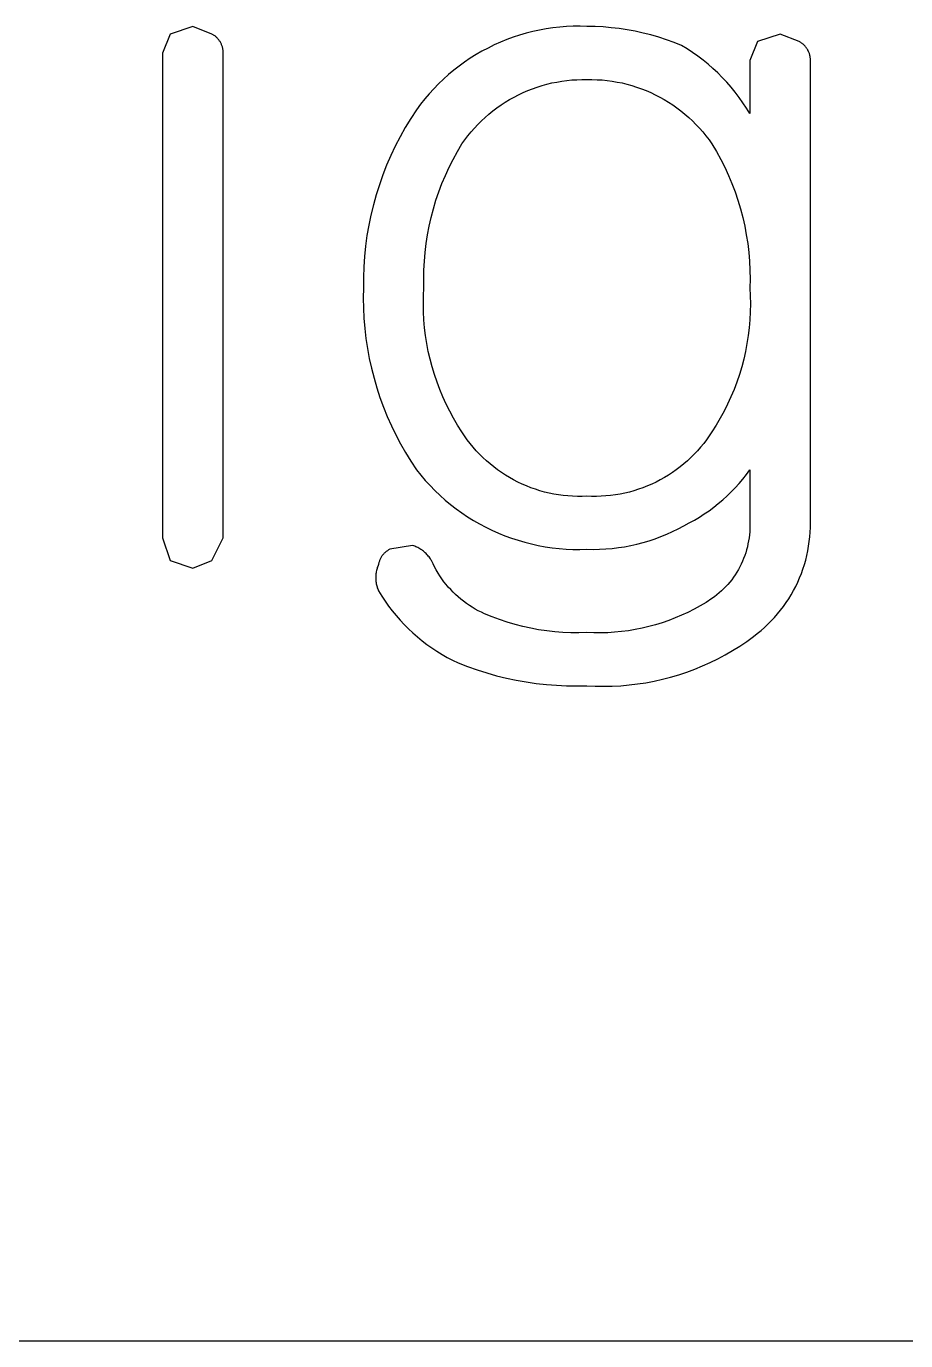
# Model space of a CAD drawing. Header units: millimetres. Extents: x 3033 to 5773, y 123 to 1487.
# Drawn here: x 4299.39 to 4311.35, y 347.85 to 365.73 of the extents above; entities that cross this region are included whole.
import ezdxf

# ---------------------------------------------------------------- set-up
doc = ezdxf.new("R2010")
doc.units = ezdxf.units.MM
doc.header["$MEASUREMENT"] = 0
doc.layers.add('TEX', color=70, linetype='Continuous')

msp = doc.modelspace()

# ---------------------------------------------------------------- linework, layer by layer
at = {"layer": 'TEX'}
for p, q in [((4301.652, 365.729), (4301.342, 365.626)), ((4301.909, 365.626), (4301.652, 365.729)), ((4306.642, 365.72), (4306.549, 365.709)), ((4306.734, 365.727), (4306.642, 365.72)), ((4306.827, 365.731), (4306.734, 365.727)), ((4306.92, 365.732), (4306.827, 365.731)), ((4307.012, 365.729), (4306.92, 365.732)), ((4307.123, 365.727), (4307.012, 365.729)), ((4307.233, 365.722), (4307.123, 365.727)), ((4307.343, 365.712), (4307.233, 365.722)), ((4301.342, 365.626), (4301.239, 365.368)), ((4301.918, 365.621), (4301.909, 365.626)), ((4301.926, 365.617), (4301.918, 365.621)), ((4301.934, 365.612), (4301.926, 365.617)), ((4301.942, 365.606), (4301.934, 365.612)), ((4301.95, 365.601), (4301.942, 365.606)), ((4301.958, 365.595), (4301.95, 365.601)), ((4301.965, 365.589), (4301.958, 365.595)), ((4301.972, 365.582), (4301.965, 365.589)), ((4301.979, 365.576), (4301.972, 365.582)), ((4301.986, 365.569), (4301.979, 365.576)), ((4301.992, 365.562), (4301.986, 365.569)), ((4301.999, 365.554), (4301.992, 365.562)), ((4302.005, 365.547), (4301.999, 365.554)), ((4302.01, 365.539), (4302.005, 365.547)), ((4302.016, 365.531), (4302.01, 365.539)), ((4305.921, 365.55), (4305.835, 365.515)), ((4306.008, 365.582), (4305.921, 365.55)), ((4306.096, 365.611), (4306.008, 365.582)), ((4306.186, 365.637), (4306.096, 365.611)), ((4306.275, 365.66), (4306.186, 365.637)), ((4306.366, 365.679), (4306.275, 365.66)), ((4306.458, 365.696), (4306.366, 365.679)), ((4306.549, 365.709), (4306.458, 365.696)), ((4307.452, 365.7), (4307.343, 365.712)), ((4307.561, 365.683), (4307.452, 365.7)), ((4307.669, 365.663), (4307.561, 365.683)), ((4307.777, 365.64), (4307.669, 365.663)), ((4307.884, 365.613), (4307.777, 365.64)), ((4307.99, 365.583), (4307.884, 365.613)), ((4308.095, 365.549), (4307.99, 365.583)), ((4308.199, 365.512), (4308.095, 365.549)), ((4309.641, 365.626), (4309.332, 365.523)), ((4309.899, 365.523), (4309.641, 365.626)), ((4301.239, 365.368), (4301.239, 358.77)), ((4302.021, 365.523), (4302.016, 365.531)), ((4302.026, 365.515), (4302.021, 365.523)), ((4302.031, 365.507), (4302.026, 365.515)), ((4302.035, 365.498), (4302.031, 365.507)), ((4302.039, 365.49), (4302.035, 365.498)), ((4302.043, 365.481), (4302.039, 365.49)), ((4302.046, 365.472), (4302.043, 365.481)), ((4302.05, 365.463), (4302.046, 365.472)), ((4302.053, 365.454), (4302.05, 365.463)), ((4302.055, 365.444), (4302.053, 365.454)), ((4302.057, 365.435), (4302.055, 365.444)), ((4302.059, 365.426), (4302.057, 365.435)), ((4302.061, 365.416), (4302.059, 365.426)), ((4302.062, 365.407), (4302.061, 365.416)), ((4302.063, 365.397), (4302.062, 365.407)), ((4302.064, 365.387), (4302.063, 365.397)), ((4302.064, 365.378), (4302.064, 365.387)), ((4302.064, 365.368), (4302.064, 365.378)), ((4302.064, 358.77), (4302.064, 365.368)), ((4305.585, 365.393), (4305.505, 365.346)), ((4305.667, 365.436), (4305.585, 365.393)), ((4305.75, 365.477), (4305.667, 365.436)), ((4305.835, 365.515), (4305.75, 365.477)), ((4308.301, 365.471), (4308.199, 365.512)), ((4308.376, 365.425), (4308.301, 365.471)), ((4308.45, 365.376), (4308.376, 365.425)), ((4308.522, 365.325), (4308.45, 365.376)), ((4309.332, 365.523), (4309.229, 365.265)), ((4309.908, 365.518), (4309.899, 365.523)), ((4309.916, 365.514), (4309.908, 365.518)), ((4309.924, 365.509), (4309.916, 365.514)), ((4309.932, 365.503), (4309.924, 365.509)), ((4309.94, 365.498), (4309.932, 365.503)), ((4309.947, 365.492), (4309.94, 365.498)), ((4309.955, 365.486), (4309.947, 365.492)), ((4309.962, 365.479), (4309.955, 365.486)), ((4309.969, 365.473), (4309.962, 365.479)), ((4309.976, 365.466), (4309.969, 365.473)), ((4309.982, 365.459), (4309.976, 365.466)), ((4309.988, 365.451), (4309.982, 365.459)), ((4309.994, 365.444), (4309.988, 365.451)), ((4310, 365.436), (4309.994, 365.444)), ((4310.006, 365.428), (4310, 365.436)), ((4310.011, 365.42), (4310.006, 365.428)), ((4310.016, 365.412), (4310.011, 365.42)), ((4310.02, 365.404), (4310.016, 365.412)), ((4310.025, 365.395), (4310.02, 365.404)), ((4310.029, 365.386), (4310.025, 365.395)), ((4310.033, 365.378), (4310.029, 365.386)), ((4310.036, 365.369), (4310.033, 365.378)), ((4310.039, 365.36), (4310.036, 365.369)), ((4305.274, 365.191), (4305.2, 365.134)), ((4305.349, 365.245), (4305.274, 365.191)), ((4305.426, 365.297), (4305.349, 365.245)), ((4305.505, 365.346), (4305.426, 365.297)), ((4308.592, 365.271), (4308.522, 365.325)), ((4308.661, 365.215), (4308.592, 365.271)), ((4308.727, 365.157), (4308.661, 365.215)), ((4309.229, 365.265), (4309.229, 364.543)), ((4310.042, 365.35), (4310.039, 365.36)), ((4310.045, 365.341), (4310.042, 365.35)), ((4310.047, 365.332), (4310.045, 365.341)), ((4310.049, 365.322), (4310.047, 365.332)), ((4310.051, 365.313), (4310.049, 365.322)), ((4310.052, 365.303), (4310.051, 365.313)), ((4310.053, 365.294), (4310.052, 365.303)), ((4310.053, 365.284), (4310.053, 365.294)), ((4310.054, 365.275), (4310.053, 365.284)), ((4310.054, 365.265), (4310.054, 365.275)), ((4310.054, 358.976), (4310.054, 365.265)), ((4305.06, 365.013), (4304.993, 364.948)), ((4305.129, 365.075), (4305.06, 365.013)), ((4305.2, 365.134), (4305.129, 365.075)), ((4306.806, 365.001), (4306.875, 365.005)), ((4306.875, 365.005), (4306.944, 365.008)), ((4306.944, 365.008), (4307.012, 365.007)), ((4307.012, 365.007), (4307.081, 365.008)), ((4307.081, 365.008), (4307.15, 365.005)), ((4307.15, 365.005), (4307.219, 365.001)), ((4308.792, 365.096), (4308.727, 365.157)), ((4308.854, 365.034), (4308.792, 365.096)), ((4308.915, 364.969), (4308.854, 365.034)), ((4304.928, 364.882), (4304.866, 364.813)), ((4304.993, 364.948), (4304.928, 364.882)), ((4306.082, 364.8), (4306.144, 364.829)), ((4306.144, 364.829), (4306.207, 364.857)), ((4306.207, 364.857), (4306.271, 364.882)), ((4306.271, 364.882), (4306.336, 364.905)), ((4306.336, 364.905), (4306.402, 364.925)), ((4306.402, 364.925), (4306.468, 364.944)), ((4306.468, 364.944), (4306.535, 364.96)), ((4306.535, 364.96), (4306.602, 364.973)), ((4306.602, 364.973), (4306.67, 364.985)), ((4306.67, 364.985), (4306.738, 364.994)), ((4306.738, 364.994), (4306.806, 365.001)), ((4307.219, 365.001), (4307.287, 364.994)), ((4307.287, 364.994), (4307.355, 364.985)), ((4307.355, 364.985), (4307.423, 364.973)), ((4307.423, 364.973), (4307.49, 364.96)), ((4307.49, 364.96), (4307.557, 364.944)), ((4307.557, 364.944), (4307.623, 364.925)), ((4307.623, 364.925), (4307.689, 364.905)), ((4307.689, 364.905), (4307.754, 364.882)), ((4307.754, 364.882), (4307.818, 364.857)), ((4307.818, 364.857), (4307.881, 364.829)), ((4307.881, 364.829), (4307.943, 364.8)), ((4308.973, 364.903), (4308.915, 364.969)), ((4309.029, 364.835), (4308.973, 364.903)), ((4309.082, 364.764), (4309.029, 364.835)), ((4304.748, 364.67), (4304.693, 364.595)), ((4304.806, 364.743), (4304.748, 364.67)), ((4304.866, 364.813), (4304.806, 364.743)), ((4305.788, 364.622), (4305.844, 364.662)), ((4305.844, 364.662), (4305.902, 364.699)), ((4305.902, 364.699), (4305.961, 364.735)), ((4305.961, 364.735), (4306.021, 364.769)), ((4306.021, 364.769), (4306.082, 364.8)), ((4307.943, 364.8), (4308.004, 364.769)), ((4308.004, 364.769), (4308.064, 364.735)), ((4308.064, 364.735), (4308.123, 364.699)), ((4308.123, 364.699), (4308.181, 364.662)), ((4308.181, 364.662), (4308.237, 364.622)), ((4309.134, 364.692), (4309.082, 364.764)), ((4309.183, 364.619), (4309.134, 364.692)), ((4304.615, 364.476), (4304.541, 364.354)), ((4304.693, 364.595), (4304.615, 364.476)), ((4305.577, 364.446), (4305.628, 364.492)), ((4305.628, 364.492), (4305.68, 364.538)), ((4305.68, 364.538), (4305.733, 364.581)), ((4305.733, 364.581), (4305.788, 364.622)), ((4308.237, 364.622), (4308.292, 364.581)), ((4308.292, 364.581), (4308.345, 364.538)), ((4308.345, 364.538), (4308.397, 364.492)), ((4308.397, 364.492), (4308.448, 364.446)), ((4309.229, 364.543), (4309.183, 364.619)), ((4304.541, 364.354), (4304.472, 364.229)), ((4305.393, 364.242), (4305.436, 364.295)), ((4305.436, 364.295), (4305.482, 364.347)), ((4305.482, 364.347), (4305.529, 364.397)), ((4305.529, 364.397), (4305.577, 364.446)), ((4308.448, 364.446), (4308.496, 364.397)), ((4308.496, 364.397), (4308.543, 364.347)), ((4308.543, 364.347), (4308.589, 364.295)), ((4308.589, 364.295), (4308.632, 364.242)), ((4304.472, 364.229), (4304.406, 364.102)), ((4305.25, 364.027), (4305.311, 364.131)), ((4305.311, 364.131), (4305.351, 364.187)), ((4305.351, 364.187), (4305.393, 364.242)), ((4308.632, 364.242), (4308.674, 364.187)), ((4308.674, 364.187), (4308.714, 364.131)), ((4308.714, 364.131), (4308.775, 364.027)), ((4304.345, 363.973), (4304.288, 363.842)), ((4304.406, 364.102), (4304.345, 363.973)), ((4305.192, 363.921), (4305.25, 364.027)), ((4308.775, 364.027), (4308.833, 363.921)), ((4304.288, 363.842), (4304.236, 363.71)), ((4305.087, 363.703), (4305.137, 363.813)), ((4305.137, 363.813), (4305.192, 363.921)), ((4308.833, 363.921), (4308.888, 363.813)), ((4308.888, 363.813), (4308.938, 363.703)), ((4304.189, 363.575), (4304.146, 363.439)), ((4304.236, 363.71), (4304.189, 363.575)), ((4304.997, 363.479), (4305.04, 363.592)), ((4305.04, 363.592), (4305.087, 363.703)), ((4308.938, 363.703), (4308.985, 363.592)), ((4308.985, 363.592), (4309.028, 363.479)), ((4304.146, 363.439), (4304.107, 363.302)), ((4304.959, 363.364), (4304.997, 363.479)), ((4309.028, 363.479), (4309.066, 363.364)), ((4304.107, 363.302), (4304.074, 363.163)), ((4304.893, 363.132), (4304.924, 363.248)), ((4304.924, 363.248), (4304.959, 363.364)), ((4309.066, 363.364), (4309.101, 363.248)), ((4309.101, 363.248), (4309.132, 363.132)), ((4304.074, 363.163), (4304.045, 363.024)), ((4304.866, 363.014), (4304.893, 363.132)), ((4309.132, 363.132), (4309.159, 363.014)), ((4304.02, 362.883), (4304.001, 362.742)), ((4304.045, 363.024), (4304.02, 362.883)), ((4304.825, 362.775), (4304.844, 362.895)), ((4304.844, 362.895), (4304.866, 363.014)), ((4309.159, 363.014), (4309.181, 362.895)), ((4309.181, 362.895), (4309.2, 362.775)), ((4304.001, 362.742), (4303.986, 362.6)), ((4304.811, 362.655), (4304.825, 362.775)), ((4309.2, 362.775), (4309.214, 362.655)), ((4303.986, 362.6), (4303.976, 362.458)), ((4304.795, 362.414), (4304.801, 362.535)), ((4304.801, 362.535), (4304.811, 362.655)), ((4309.214, 362.655), (4309.224, 362.535)), ((4309.224, 362.535), (4309.23, 362.414)), ((4303.976, 362.458), (4303.971, 362.315)), ((4304.793, 362.293), (4304.795, 362.414)), ((4309.23, 362.414), (4309.232, 362.293)), ((4303.971, 362.172), (4303.969, 362.034)), ((4303.971, 362.315), (4303.971, 362.172)), ((4304.79, 362.064), (4304.796, 362.172)), ((4304.796, 362.172), (4304.793, 362.293)), ((4309.232, 362.293), (4309.229, 362.172)), ((4309.229, 362.172), (4309.235, 362.064)), ((4303.969, 362.034), (4303.971, 361.897)), ((4304.788, 361.955), (4304.79, 362.064)), ((4309.235, 362.064), (4309.237, 361.955)), ((4303.971, 361.897), (4303.978, 361.759)), ((4304.79, 361.847), (4304.788, 361.955)), ((4304.796, 361.739), (4304.79, 361.847)), ((4309.235, 361.847), (4309.229, 361.739)), ((4309.237, 361.955), (4309.235, 361.847)), ((4303.978, 361.759), (4303.99, 361.621)), ((4303.99, 361.621), (4304.006, 361.484)), ((4304.805, 361.631), (4304.796, 361.739)), ((4304.818, 361.523), (4304.805, 361.631)), ((4309.22, 361.631), (4309.207, 361.523)), ((4309.229, 361.739), (4309.22, 361.631)), ((4304.006, 361.484), (4304.027, 361.348)), ((4304.835, 361.416), (4304.818, 361.523)), ((4309.207, 361.523), (4309.19, 361.416)), ((4304.027, 361.348), (4304.052, 361.212)), ((4304.855, 361.309), (4304.835, 361.416)), ((4304.879, 361.203), (4304.855, 361.309)), ((4309.17, 361.309), (4309.146, 361.203)), ((4309.19, 361.416), (4309.17, 361.309)), ((4304.052, 361.212), (4304.082, 361.078)), ((4304.082, 361.078), (4304.116, 360.944)), ((4304.907, 361.098), (4304.879, 361.203)), ((4304.938, 360.994), (4304.907, 361.098)), ((4309.118, 361.098), (4309.087, 360.994)), ((4309.146, 361.203), (4309.118, 361.098)), ((4304.116, 360.944), (4304.154, 360.812)), ((4304.973, 360.891), (4304.938, 360.994)), ((4305.011, 360.79), (4304.973, 360.891)), ((4309.052, 360.891), (4309.014, 360.79)), ((4309.087, 360.994), (4309.052, 360.891)), ((4304.154, 360.812), (4304.197, 360.681)), ((4305.053, 360.69), (4305.011, 360.79)), ((4309.014, 360.79), (4308.972, 360.69)), ((4304.197, 360.681), (4304.245, 360.551)), ((4304.245, 360.551), (4304.296, 360.423)), ((4305.098, 360.591), (4305.053, 360.69)), ((4305.146, 360.494), (4305.098, 360.591)), ((4308.927, 360.591), (4308.879, 360.494)), ((4308.972, 360.69), (4308.927, 360.591)), ((4304.296, 360.423), (4304.352, 360.297)), ((4305.198, 360.399), (4305.146, 360.494)), ((4305.253, 360.305), (4305.198, 360.399)), ((4308.827, 360.399), (4308.772, 360.305)), ((4308.879, 360.494), (4308.827, 360.399)), ((4304.352, 360.297), (4304.412, 360.173)), ((4305.311, 360.214), (4305.253, 360.305)), ((4305.347, 360.16), (4305.311, 360.214)), ((4308.714, 360.214), (4308.678, 360.16)), ((4308.772, 360.305), (4308.714, 360.214)), ((4304.412, 360.173), (4304.477, 360.051)), ((4304.477, 360.051), (4304.545, 359.931)), ((4305.385, 360.107), (4305.347, 360.16)), ((4305.424, 360.055), (4305.385, 360.107)), ((4305.465, 360.005), (4305.424, 360.055)), ((4305.507, 359.957), (4305.465, 360.005)), ((4308.56, 360.005), (4308.518, 359.957)), ((4308.601, 360.055), (4308.56, 360.005)), ((4308.64, 360.107), (4308.601, 360.055)), ((4308.678, 360.16), (4308.64, 360.107)), ((4304.545, 359.931), (4304.617, 359.813)), ((4305.552, 359.909), (4305.507, 359.957)), ((4305.597, 359.864), (4305.552, 359.909)), ((4305.645, 359.82), (4305.597, 359.864)), ((4305.694, 359.777), (4305.645, 359.82)), ((4308.38, 359.82), (4308.331, 359.777)), ((4308.428, 359.864), (4308.38, 359.82)), ((4308.473, 359.909), (4308.428, 359.864)), ((4308.518, 359.957), (4308.473, 359.909)), ((4304.617, 359.813), (4304.693, 359.698)), ((4304.693, 359.698), (4304.752, 359.624)), ((4305.744, 359.737), (4305.694, 359.777)), ((4305.796, 359.698), (4305.744, 359.737)), ((4305.849, 359.66), (4305.796, 359.698)), ((4305.903, 359.625), (4305.849, 359.66)), ((4308.176, 359.66), (4308.122, 359.625)), ((4308.229, 359.698), (4308.176, 359.66)), ((4308.281, 359.737), (4308.229, 359.698)), ((4308.331, 359.777), (4308.281, 359.737)), ((4309.182, 359.634), (4309.229, 359.698)), ((4309.229, 359.698), (4309.229, 358.976)), ((4304.752, 359.624), (4304.814, 359.552)), ((4304.814, 359.552), (4304.878, 359.482)), ((4304.878, 359.482), (4304.945, 359.414)), ((4305.958, 359.592), (4305.903, 359.625)), ((4306.015, 359.56), (4305.958, 359.592)), ((4306.072, 359.53), (4306.015, 359.56)), ((4306.131, 359.503), (4306.072, 359.53)), ((4306.19, 359.477), (4306.131, 359.503)), ((4306.25, 359.453), (4306.19, 359.477)), ((4307.835, 359.477), (4307.775, 359.453)), ((4307.894, 359.503), (4307.835, 359.477)), ((4307.953, 359.53), (4307.894, 359.503)), ((4308.01, 359.56), (4307.953, 359.53)), ((4308.067, 359.592), (4308.01, 359.56)), ((4308.122, 359.625), (4308.067, 359.592)), ((4309.03, 359.453), (4309.083, 359.511)), ((4309.083, 359.511), (4309.134, 359.572)), ((4309.134, 359.572), (4309.182, 359.634)), ((4304.945, 359.414), (4305.014, 359.349)), ((4305.014, 359.349), (4305.085, 359.286)), ((4305.085, 359.286), (4305.158, 359.225)), ((4306.311, 359.432), (4306.25, 359.453)), ((4306.373, 359.413), (4306.311, 359.432)), ((4306.435, 359.395), (4306.373, 359.413)), ((4306.498, 359.38), (4306.435, 359.395)), ((4306.562, 359.367), (4306.498, 359.38)), ((4306.625, 359.356), (4306.562, 359.367)), ((4306.69, 359.348), (4306.625, 359.356)), ((4306.754, 359.341), (4306.69, 359.348)), ((4306.818, 359.337), (4306.754, 359.341)), ((4306.883, 359.335), (4306.818, 359.337)), ((4306.948, 359.335), (4306.883, 359.335)), ((4307.012, 359.337), (4306.948, 359.335)), ((4307.077, 359.335), (4307.012, 359.337)), ((4307.142, 359.335), (4307.077, 359.335)), ((4307.207, 359.337), (4307.142, 359.335)), ((4307.271, 359.341), (4307.207, 359.337)), ((4307.335, 359.348), (4307.271, 359.341)), ((4307.4, 359.356), (4307.335, 359.348)), ((4307.463, 359.367), (4307.4, 359.356)), ((4307.527, 359.38), (4307.463, 359.367)), ((4307.59, 359.395), (4307.527, 359.38)), ((4307.652, 359.413), (4307.59, 359.395)), ((4307.714, 359.432), (4307.652, 359.413)), ((4307.775, 359.453), (4307.714, 359.432)), ((4308.8, 359.237), (4308.86, 359.288)), ((4308.86, 359.288), (4308.919, 359.341)), ((4308.919, 359.341), (4308.975, 359.396)), ((4308.975, 359.396), (4309.03, 359.453)), ((4305.158, 359.225), (4305.233, 359.167)), ((4305.233, 359.167), (4305.31, 359.112)), ((4305.31, 359.112), (4305.389, 359.059)), ((4308.609, 359.096), (4308.674, 359.141)), ((4308.674, 359.141), (4308.738, 359.188)), ((4308.738, 359.188), (4308.8, 359.237)), ((4305.389, 359.059), (4305.47, 359.009)), ((4305.47, 359.009), (4305.552, 358.961)), ((4305.552, 358.961), (4305.636, 358.917)), ((4308.254, 358.893), (4308.33, 358.934)), ((4308.33, 358.934), (4308.404, 358.976)), ((4308.404, 358.976), (4308.474, 359.014)), ((4308.474, 359.014), (4308.542, 359.054)), ((4308.542, 359.054), (4308.609, 359.096)), ((4309.229, 358.976), (4309.23, 358.935)), ((4309.23, 358.935), (4309.229, 358.894)), ((4310.053, 358.912), (4310.054, 358.976)), ((4301.239, 358.77), (4301.342, 358.461)), ((4301.909, 358.461), (4302.064, 358.77)), ((4305.636, 358.917), (4305.721, 358.875)), ((4305.721, 358.875), (4305.808, 358.837)), ((4305.808, 358.837), (4305.896, 358.801)), ((4305.896, 358.801), (4305.985, 358.768)), ((4305.985, 358.768), (4306.075, 358.739)), ((4307.858, 358.731), (4307.939, 358.759)), ((4307.939, 358.759), (4308.02, 358.788)), ((4308.02, 358.788), (4308.099, 358.821)), ((4308.099, 358.821), (4308.177, 358.856)), ((4308.177, 358.856), (4308.254, 358.893)), ((4309.219, 358.77), (4309.212, 358.729)), ((4309.224, 358.811), (4309.219, 358.77)), ((4309.227, 358.852), (4309.224, 358.811)), ((4309.229, 358.894), (4309.227, 358.852)), ((4310.038, 358.721), (4310.045, 358.784)), ((4310.045, 358.784), (4310.05, 358.848)), ((4310.05, 358.848), (4310.053, 358.912)), ((4304.261, 358.567), (4304.254, 358.561)), ((4304.268, 358.574), (4304.261, 358.567)), ((4304.276, 358.58), (4304.268, 358.574)), ((4304.283, 358.586), (4304.276, 358.58)), ((4304.291, 358.592), (4304.283, 358.586)), ((4304.299, 358.597), (4304.291, 358.592)), ((4304.307, 358.602), (4304.299, 358.597)), ((4304.315, 358.607), (4304.307, 358.602)), ((4304.323, 358.611), (4304.315, 358.607)), ((4304.332, 358.616), (4304.323, 358.611)), ((4304.641, 358.667), (4304.332, 358.616)), ((4304.656, 358.662), (4304.641, 358.667)), ((4304.67, 358.657), (4304.656, 358.662)), ((4304.685, 358.651), (4304.67, 358.657)), ((4304.699, 358.645), (4304.685, 358.651)), ((4304.712, 358.638), (4304.699, 358.645)), ((4304.726, 358.631), (4304.712, 358.638)), ((4304.739, 358.623), (4304.726, 358.631)), ((4304.752, 358.615), (4304.739, 358.623)), ((4304.765, 358.607), (4304.752, 358.615)), ((4304.777, 358.598), (4304.765, 358.607)), ((4304.789, 358.588), (4304.777, 358.598)), ((4304.801, 358.578), (4304.789, 358.588)), ((4304.813, 358.568), (4304.801, 358.578)), ((4304.824, 358.558), (4304.813, 358.568)), ((4306.075, 358.739), (4306.167, 358.712)), ((4306.167, 358.712), (4306.259, 358.689)), ((4306.259, 358.689), (4306.351, 358.668)), ((4306.351, 358.668), (4306.445, 358.651)), ((4306.445, 358.651), (4306.539, 358.637)), ((4306.539, 358.637), (4306.633, 358.626)), ((4306.633, 358.626), (4306.728, 358.619)), ((4306.728, 358.619), (4306.823, 358.615)), ((4306.823, 358.615), (4306.918, 358.613)), ((4306.918, 358.613), (4307.012, 358.616)), ((4307.012, 358.616), (4307.098, 358.614)), ((4307.098, 358.614), (4307.184, 358.616)), ((4307.184, 358.616), (4307.27, 358.62)), ((4307.27, 358.62), (4307.355, 358.628)), ((4307.355, 358.628), (4307.44, 358.638)), ((4307.44, 358.638), (4307.525, 358.651)), ((4307.525, 358.651), (4307.609, 358.667)), ((4307.609, 358.667), (4307.693, 358.686)), ((4307.693, 358.686), (4307.776, 358.707)), ((4307.776, 358.707), (4307.858, 358.731)), ((4309.173, 358.568), (4309.16, 358.529)), ((4309.185, 358.608), (4309.173, 358.568)), ((4309.195, 358.648), (4309.185, 358.608)), ((4309.204, 358.688), (4309.195, 358.648)), ((4309.212, 358.729), (4309.204, 358.688)), ((4310.005, 358.532), (4310.018, 358.594)), ((4310.018, 358.594), (4310.029, 358.657)), ((4310.029, 358.657), (4310.038, 358.721)), ((4301.342, 358.461), (4301.652, 358.358)), ((4301.652, 358.358), (4301.909, 358.461)), ((4304.172, 358.396), (4304.166, 358.382)), ((4304.177, 358.409), (4304.172, 358.396)), ((4304.179, 358.419), (4304.177, 358.409)), ((4304.181, 358.428), (4304.179, 358.419)), ((4304.183, 358.438), (4304.181, 358.428)), ((4304.186, 358.447), (4304.183, 358.438)), ((4304.189, 358.456), (4304.186, 358.447)), ((4304.192, 358.465), (4304.189, 358.456)), ((4304.196, 358.474), (4304.192, 358.465)), ((4304.2, 358.482), (4304.196, 358.474)), ((4304.204, 358.491), (4304.2, 358.482)), ((4304.208, 358.5), (4304.204, 358.491)), ((4304.213, 358.508), (4304.208, 358.5)), ((4304.218, 358.516), (4304.213, 358.508)), ((4304.224, 358.524), (4304.218, 358.516)), ((4304.229, 358.532), (4304.224, 358.524)), ((4304.235, 358.539), (4304.229, 358.532)), ((4304.241, 358.547), (4304.235, 358.539)), ((4304.248, 358.554), (4304.241, 358.547)), ((4304.254, 358.561), (4304.248, 358.554)), ((4304.835, 358.547), (4304.824, 358.558)), ((4304.845, 358.535), (4304.835, 358.547)), ((4304.855, 358.524), (4304.845, 358.535)), ((4304.865, 358.512), (4304.855, 358.524)), ((4304.874, 358.5), (4304.865, 358.512)), ((4304.883, 358.487), (4304.874, 358.5)), ((4304.891, 358.474), (4304.883, 358.487)), ((4304.899, 358.461), (4304.891, 358.474)), ((4304.919, 358.418), (4304.899, 358.461)), ((4304.94, 358.375), (4304.919, 358.418)), ((4309.112, 358.414), (4309.093, 358.377)), ((4309.129, 358.452), (4309.112, 358.414)), ((4309.145, 358.49), (4309.129, 358.452)), ((4309.16, 358.529), (4309.145, 358.49)), ((4309.952, 358.347), (4309.971, 358.408)), ((4309.971, 358.408), (4309.989, 358.469)), ((4309.989, 358.469), (4310.005, 358.532)), ((4304.14, 358.266), (4304.139, 358.251)), ((4304.139, 358.251), (4304.139, 358.236)), ((4304.139, 358.236), (4304.139, 358.222)), ((4304.139, 358.222), (4304.139, 358.207)), ((4304.139, 358.207), (4304.14, 358.192)), ((4304.142, 358.281), (4304.14, 358.266)), ((4304.144, 358.296), (4304.142, 358.281)), ((4304.146, 358.31), (4304.144, 358.296)), ((4304.149, 358.325), (4304.146, 358.31)), ((4304.153, 358.339), (4304.149, 358.325)), ((4304.157, 358.354), (4304.153, 358.339)), ((4304.161, 358.368), (4304.157, 358.354)), ((4304.166, 358.382), (4304.161, 358.368)), ((4304.963, 358.334), (4304.94, 358.375)), ((4304.987, 358.293), (4304.963, 358.334)), ((4305.012, 358.253), (4304.987, 358.293)), ((4305.039, 358.214), (4305.012, 358.253)), ((4305.067, 358.175), (4305.039, 358.214)), ((4309.007, 358.236), (4308.982, 358.202)), ((4309.03, 358.27), (4309.007, 358.236)), ((4309.052, 358.305), (4309.03, 358.27)), ((4309.074, 358.34), (4309.052, 358.305)), ((4309.093, 358.377), (4309.074, 358.34)), ((4309.88, 358.168), (4309.906, 358.227)), ((4309.906, 358.227), (4309.93, 358.286)), ((4309.93, 358.286), (4309.952, 358.347)), ((4304.14, 358.192), (4304.142, 358.177)), ((4304.142, 358.177), (4304.144, 358.162)), ((4304.144, 358.162), (4304.146, 358.148)), ((4304.146, 358.148), (4304.149, 358.133)), ((4304.149, 358.133), (4304.153, 358.119)), ((4304.153, 358.119), (4304.157, 358.104)), ((4304.157, 358.104), (4304.161, 358.09)), ((4304.161, 358.09), (4304.166, 358.076)), ((4304.166, 358.076), (4304.172, 358.062)), ((4304.172, 358.062), (4304.177, 358.049)), ((4304.177, 358.049), (4304.221, 357.979)), ((4305.097, 358.138), (4305.067, 358.175)), ((4305.127, 358.102), (4305.097, 358.138)), ((4305.159, 358.067), (4305.127, 358.102)), ((4305.192, 358.032), (4305.159, 358.067)), ((4305.226, 357.999), (4305.192, 358.032)), ((4308.843, 358.049), (4308.812, 358.022)), ((4308.873, 358.078), (4308.843, 358.049)), ((4308.902, 358.108), (4308.873, 358.078)), ((4308.93, 358.138), (4308.902, 358.108)), ((4308.956, 358.17), (4308.93, 358.138)), ((4308.982, 358.202), (4308.956, 358.17)), ((4309.792, 357.998), (4309.823, 358.054)), ((4309.823, 358.054), (4309.853, 358.11)), ((4309.853, 358.11), (4309.88, 358.168)), ((4304.221, 357.979), (4304.266, 357.91)), ((4304.266, 357.91), (4304.314, 357.843)), ((4305.262, 357.968), (4305.226, 357.999)), ((4305.298, 357.937), (4305.262, 357.968)), ((4305.335, 357.908), (4305.298, 357.937)), ((4305.373, 357.88), (4305.335, 357.908)), ((4305.413, 357.853), (4305.373, 357.88)), ((4305.453, 357.827), (4305.413, 357.853)), ((4308.634, 357.894), (4308.553, 357.846)), ((4308.714, 357.946), (4308.634, 357.894)), ((4308.747, 357.97), (4308.714, 357.946)), ((4308.78, 357.995), (4308.747, 357.97)), ((4308.812, 358.022), (4308.78, 357.995)), ((4309.686, 357.837), (4309.723, 357.89)), ((4309.723, 357.89), (4309.758, 357.943)), ((4309.758, 357.943), (4309.792, 357.998)), ((4304.314, 357.843), (4304.364, 357.778)), ((4304.364, 357.778), (4304.417, 357.714)), ((4304.417, 357.714), (4304.471, 357.652)), ((4305.494, 357.803), (4305.453, 357.827)), ((4305.535, 357.78), (4305.494, 357.803)), ((4305.578, 357.759), (4305.535, 357.78)), ((4305.621, 357.739), (4305.578, 357.759)), ((4305.722, 357.698), (4305.621, 357.739)), ((4305.825, 357.659), (4305.722, 357.698)), ((4308.214, 357.681), (4308.126, 357.647)), ((4308.301, 357.718), (4308.214, 357.681)), ((4308.386, 357.758), (4308.301, 357.718)), ((4308.47, 357.8), (4308.386, 357.758)), ((4308.553, 357.846), (4308.47, 357.8)), ((4309.521, 357.641), (4309.565, 357.688)), ((4309.565, 357.688), (4309.607, 357.736)), ((4309.607, 357.736), (4309.647, 357.786)), ((4309.647, 357.786), (4309.686, 357.837)), ((4304.471, 357.652), (4304.527, 357.592)), ((4304.527, 357.592), (4304.585, 357.534)), ((4304.585, 357.534), (4304.645, 357.478)), ((4305.929, 357.625), (4305.825, 357.659)), ((4306.035, 357.594), (4305.929, 357.625)), ((4306.141, 357.566), (4306.035, 357.594)), ((4306.248, 357.542), (4306.141, 357.566)), ((4306.356, 357.522), (4306.248, 357.542)), ((4306.465, 357.506), (4306.356, 357.522)), ((4306.574, 357.494), (4306.465, 357.506)), ((4306.683, 357.485), (4306.574, 357.494)), ((4307.484, 357.495), (4307.39, 357.486)), ((4307.578, 357.507), (4307.484, 357.495)), ((4307.671, 357.523), (4307.578, 357.507)), ((4307.763, 357.541), (4307.671, 357.523)), ((4307.855, 357.563), (4307.763, 357.541)), ((4307.946, 357.588), (4307.855, 357.563)), ((4308.036, 357.616), (4307.946, 357.588)), ((4308.126, 357.647), (4308.036, 357.616)), ((4309.331, 357.469), (4309.381, 357.51)), ((4309.381, 357.51), (4309.429, 357.552)), ((4309.429, 357.552), (4309.476, 357.596)), ((4309.476, 357.596), (4309.521, 357.641)), ((4304.645, 357.478), (4304.707, 357.424)), ((4304.707, 357.424), (4304.771, 357.372)), ((4304.771, 357.372), (4304.836, 357.322)), ((4304.836, 357.322), (4304.903, 357.274)), ((4306.793, 357.48), (4306.683, 357.485)), ((4306.903, 357.479), (4306.793, 357.48)), ((4307.012, 357.482), (4306.903, 357.479)), ((4307.107, 357.478), (4307.012, 357.482)), ((4307.201, 357.477), (4307.107, 357.478)), ((4307.296, 357.48), (4307.201, 357.477)), ((4307.39, 357.486), (4307.296, 357.48)), ((4309.092, 357.299), (4309.187, 357.363)), ((4309.187, 357.363), (4309.281, 357.43)), ((4309.281, 357.43), (4309.331, 357.469)), ((4304.903, 357.274), (4304.972, 357.228)), ((4304.972, 357.228), (4305.042, 357.185)), ((4305.042, 357.185), (4305.113, 357.144)), ((4305.113, 357.144), (4305.186, 357.105)), ((4308.793, 357.126), (4308.895, 357.18)), ((4308.895, 357.18), (4308.994, 357.238)), ((4308.994, 357.238), (4309.092, 357.299)), ((4305.186, 357.105), (4305.26, 357.069)), ((4305.26, 357.069), (4305.389, 357.02)), ((4305.389, 357.02), (4305.519, 356.974)), ((4305.519, 356.974), (4305.65, 356.933)), ((4308.371, 356.945), (4308.479, 356.985)), ((4308.479, 356.985), (4308.585, 357.028)), ((4308.585, 357.028), (4308.69, 357.075)), ((4308.69, 357.075), (4308.793, 357.126)), ((4305.65, 356.933), (4305.783, 356.896)), ((4305.783, 356.896), (4305.917, 356.863)), ((4305.917, 356.863), (4306.052, 356.835)), ((4306.052, 356.835), (4306.188, 356.811)), ((4306.188, 356.811), (4306.324, 356.791)), ((4306.324, 356.791), (4306.461, 356.776)), ((4306.461, 356.776), (4306.599, 356.765)), ((4307.587, 356.77), (4307.701, 356.783)), ((4307.701, 356.783), (4307.815, 356.801)), ((4307.815, 356.801), (4307.928, 356.822)), ((4307.928, 356.822), (4308.04, 356.847)), ((4308.04, 356.847), (4308.151, 356.876)), ((4308.151, 356.876), (4308.262, 356.908)), ((4308.262, 356.908), (4308.371, 356.945)), ((4306.599, 356.765), (4306.737, 356.759)), ((4306.737, 356.759), (4306.875, 356.757)), ((4306.875, 356.757), (4307.012, 356.76)), ((4307.012, 356.76), (4307.127, 356.754)), ((4307.127, 356.754), (4307.242, 356.752)), ((4307.242, 356.752), (4307.357, 356.754)), ((4307.357, 356.754), (4307.472, 356.76)), ((4307.472, 356.76), (4307.587, 356.77)), ((3984.363, 347.848), (4363.085, 347.848))]:
    msp.add_line(p, q, dxfattribs=at)

doc.saveas('drawing.dxf')
